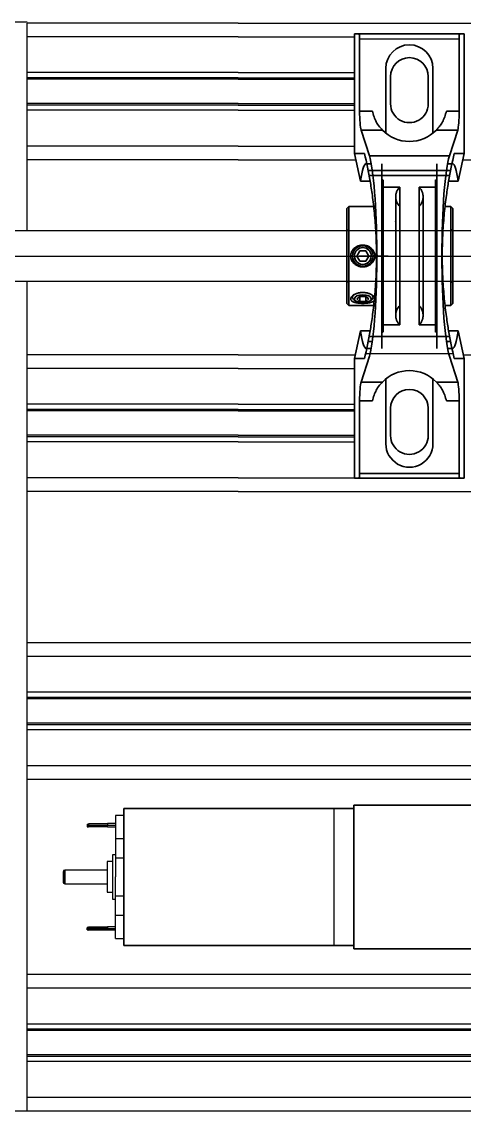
# Model space of a CAD drawing. Header units: millimetres. Extents: x -29 to 3384, y -388 to 1226.
# Drawn here: x 1290.6 to 1419.8, y 710.6 to 1029.2 of the extents above; entities that cross this region are included whole.
import ezdxf

# ---------------------------------------------------------------- set-up
doc = ezdxf.new("R2010")
doc.units = ezdxf.units.MM
doc.linetypes.add('phl_thick', pattern=[0])
for name, color, linetype in [('HIDDEN', 7, 'Continuous'), ('projection', 7, 'Continuous'), ('THICK', 7, 'Continuous')]:
    doc.layers.add(name, color=color, linetype=linetype)
doc.layers.add('Kontury', color=7, linetype='Continuous', lineweight=35)

msp = doc.modelspace()

# ---------------------------------------------------------------- linework, layer by layer
for p, q in [((1252.19752, 1029.16563), (1292.19752, 1029.16563)), ((1353.80919, 1028.81016), (1292.19752, 1028.81016)), ((1292.19752, 968.17802), (1292.19752, 1028.81016)), ((1353.80919, 1024.81016), (1292.19752, 1024.81016)), ((1389.27856, 1024.22802), (1418.33325, 1024.22802)), ((1353.80919, 1014.31016), (1292.19752, 1014.31016)), ((1353.80919, 1012.81016), (1292.19752, 1012.81016)), ((1353.80919, 1012.36777), (1292.19752, 1012.36777)), ((1353.80919, 1005.25255), (1292.19752, 1005.25255)), ((1353.80919, 1004.81016), (1292.19752, 1004.81016)), ((1353.80919, 1003.31016), (1292.19752, 1003.31016)), ((1353.80919, 992.81016), (1292.19752, 992.81016)), ((1353.80919, 988.81016), (1292.19752, 988.81016)), ((1271.84206, 968.17802), (1613.54234, 968.17802)), ((1250.03676, 960.67802), (1618.95841, 960.67802)), ((1613.54234, 953.17802), (1271.84206, 953.17802)), ((1292.19752, 829.78623), (1292.19752, 953.17802)), ((1353.80919, 931.81016), (1292.19752, 931.81016)), ((1353.80919, 927.81016), (1292.19752, 927.81016)), ((1353.80919, 917.31016), (1292.19752, 917.31016)), ((1353.80919, 915.81016), (1292.19752, 915.81016)), ((1353.80919, 915.36777), (1292.19752, 915.36777)), ((1353.80919, 908.25255), (1292.19752, 908.25255)), ((1353.80919, 907.81016), (1292.19752, 907.81016)), ((1353.80919, 906.31016), (1292.19752, 906.31016)), ((1353.80919, 895.81016), (1292.19752, 895.81016)), ((1353.80919, 891.81016), (1292.19752, 891.81016)), ((1508.03541, 847.61864), (1292.19752, 847.61864)), ((1508.03541, 843.61864), (1292.19752, 843.61864)), ((1508.03541, 833.11864), (1292.19752, 833.11864)), ((1508.03541, 831.61864), (1292.19752, 831.61864)), ((1508.03541, 831.17625), (1292.19752, 831.17625)), ((1508.03541, 824.06103), (1292.19752, 824.06103)), ((1508.03541, 823.61864), (1292.19752, 823.61864)), ((1508.03541, 822.11864), (1292.19752, 822.11864)), ((1508.03541, 811.61864), (1292.19752, 811.61864)), ((1508.03541, 807.61864), (1292.19752, 807.61864)), ((1381.85076, 759.11907), (1381.85076, 799.11907)), ((1387.55076, 759.11907), (1387.55076, 799.11907)), ((1508.03541, 750.61864), (1292.19752, 750.61864)), ((1508.03541, 746.61864), (1292.19752, 746.61864)), ((1508.03541, 736.11864), (1292.19752, 736.11864)), ((1508.03541, 734.61864), (1292.19752, 734.61864)), ((1508.03541, 734.17625), (1292.19752, 734.17625)), ((1508.03541, 727.06103), (1292.19752, 727.06103)), ((1508.03541, 726.61864), (1292.19752, 726.61864)), ((1508.03541, 725.11864), (1292.19752, 725.11864)), ((1508.03541, 714.61864), (1292.19752, 714.61864)), ((1292.19752, 710.61864), (1252.19752, 710.61864)), ((1508.03541, 710.61864), (1292.19752, 710.61864))]:
    msp.add_line(p, q)
at = {"layer": 'HIDDEN'}
for p, q in [((1310.10076, 794.16124), (1309.70076, 794.10211)), ((1310.10076, 794.65574), (1310.10076, 794.16124)), ((1310.10076, 794.16124), (1315.70076, 794.16124)), ((1315.70076, 794.65574), (1315.70076, 794.24188)), ((1320.40076, 790.30607), (1318.00076, 790.30607)), ((1320.40076, 790.30607), (1320.40076, 787.50607)), ((1320.40076, 787.50607), (1320.40076, 784.70607)), ((1318.00076, 784.70607), (1320.40076, 784.70607)), ((1303.20076, 779.11907), (1303.20076, 781.11907)), ((1303.20076, 777.11907), (1303.20076, 779.11907)), ((1320.40076, 773.53206), (1318.00076, 773.53206)), ((1320.40076, 773.53206), (1320.40076, 770.73206)), ((1318.00076, 767.93206), (1320.40076, 767.93206)), ((1320.40076, 770.73206), (1320.40076, 767.93206)), ((1310.10076, 763.99625), (1309.70076, 763.93713)), ((1310.10076, 763.99625), (1310.10076, 764.49076)), ((1315.70076, 763.99625), (1310.10076, 763.99625)), ((1315.70076, 764.49076), (1315.70076, 764.07689)), ((1318.00076, 761.13139), (1319.70076, 761.13139))]:
    msp.add_line(p, q, dxfattribs=at)
at = {"layer": 'Kontury'}
for p, q in [((1389.1313, 1025.67802), (1387.80591, 1025.67802)), ((1387.80591, 990.67802), (1387.80591, 1025.67802)), ((1418.48052, 1025.67802), (1389.1313, 1025.67802)), ((1389.27856, 1003.04821), (1389.27856, 1024.22802)), ((1418.33325, 1024.22802), (1418.33325, 1003.04821)), ((1419.80591, 1025.67802), (1418.48052, 1025.67802)), ((1419.80591, 1025.67802), (1419.80591, 990.67802)), ((1396.93091, 1015.55302), (1396.93091, 1015.55302)), ((1396.93091, 997.55302), (1396.93091, 1015.55302)), ((1398.30591, 1005.17802), (1398.30591, 1013.17802)), ((1398.30591, 1013.17802), (1398.30591, 1013.17802)), ((1409.30591, 1013.17802), (1409.30591, 1005.17802)), ((1409.30591, 1013.17802), (1409.30591, 1013.17802)), ((1410.68091, 1015.55302), (1410.68091, 1015.55302)), ((1410.68091, 997.55302), (1410.68091, 1015.55302)), ((1398.30591, 1005.17802), (1398.30591, 1005.17802)), ((1409.30591, 1005.17802), (1409.30591, 1005.17802)), ((1393.01406, 1003.04821), (1389.27856, 1003.04821)), ((1393.10454, 1002.63258), (1393.01406, 1003.04821)), ((1393.21217, 1002.21638), (1393.10454, 1002.63258)), ((1393.33633, 1001.80339), (1393.21217, 1002.21638)), ((1393.47613, 1001.39726), (1393.33633, 1001.80339)), ((1393.62983, 1001.00112), (1393.47613, 1001.39726)), ((1393.79558, 1000.61807), (1393.62983, 1001.00112)), ((1393.97132, 1000.25058), (1393.79558, 1000.61807)), ((1394.15444, 999.90083), (1393.97132, 1000.25058)), ((1413.64049, 1000.25058), (1413.45737, 999.90083)), ((1413.81624, 1000.61807), (1413.64049, 1000.25058)), ((1413.98199, 1001.00112), (1413.81624, 1000.61807)), ((1414.13568, 1001.39726), (1413.98199, 1001.00112)), ((1414.27548, 1001.8034), (1414.13568, 1001.39726)), ((1414.39965, 1002.21638), (1414.27548, 1001.8034)), ((1414.50727, 1002.63258), (1414.39965, 1002.21638)), ((1414.59775, 1003.04821), (1414.50727, 1002.63258)), ((1418.33325, 1003.04821), (1414.59775, 1003.04821)), ((1392.12553, 989.95713), (1389.69049, 997.51666)), ((1395.91265, 997.51666), (1389.69049, 997.51666)), ((1394.34222, 999.57101), (1394.15444, 999.90083)), ((1394.53168, 999.26296), (1394.34222, 999.57101)), ((1394.71968, 998.97799), (1394.53168, 999.26296)), ((1394.90518, 998.7145), (1394.71968, 998.97799)), ((1395.09223, 998.46457), (1394.90518, 998.7145)), ((1395.27738, 998.23077), (1395.09223, 998.46457)), ((1395.45645, 998.01659), (1395.27738, 998.23077)), ((1395.62499, 997.82465), (1395.45645, 998.01659)), ((1395.77848, 997.65735), (1395.62499, 997.82465)), ((1395.91256, 997.51672), (1395.77848, 997.65735)), ((1396.93091, 997.55302), (1396.93091, 997.55302)), ((1410.68091, 997.55302), (1410.68091, 997.55302)), ((1411.83333, 997.65735), (1411.69917, 997.51666)), ((1417.92132, 997.51666), (1411.69917, 997.51666)), ((1411.98683, 997.82465), (1411.83333, 997.65735)), ((1412.15536, 998.01655), (1411.98683, 997.82465)), ((1412.33444, 998.23077), (1412.15536, 998.01655)), ((1412.51958, 998.46457), (1412.33444, 998.23077)), ((1412.70663, 998.7145), (1412.51958, 998.46457)), ((1412.89214, 998.97799), (1412.70663, 998.7145)), ((1413.08013, 999.26296), (1412.89214, 998.97799)), ((1413.2696, 999.57101), (1413.08013, 999.26296)), ((1413.45737, 999.90083), (1413.2696, 999.57101)), ((1417.92132, 997.51666), (1415.48628, 989.95713)), ((1387.80591, 990.67802), (1389.57984, 982.54802)), ((1390.69701, 990.67802), (1387.80591, 990.67802)), ((1391.18794, 987.67802), (1392.6719, 987.67802)), ((1415.48628, 989.95713), (1392.12553, 989.95713)), ((1395.80591, 987.67802), (1395.80591, 933.67802)), ((1411.80591, 933.67802), (1411.80591, 987.67802)), ((1414.93992, 987.67802), (1416.42388, 987.67802)), ((1419.80591, 990.67802), (1416.9148, 990.67802)), ((1418.03198, 982.54802), (1419.80591, 990.67802)), ((1415.8324, 985.67802), (1391.77942, 985.67802)), ((1392.3531, 982.54802), (1389.57984, 982.54802)), ((1415.55679, 984.22802), (1392.05503, 984.22802)), ((1392.43317, 982.07352), (1392.3531, 982.548)), ((1392.51395, 981.58366), (1392.43317, 982.07352)), ((1392.59507, 981.07952), (1392.51395, 981.58366)), ((1395.80591, 960.67802), (1395.80591, 981.7244)), ((1396.19668, 938.44404), (1396.19668, 982.91199)), ((1396.19668, 938.44404), (1396.19668, 982.91199)), ((1411.41514, 938.44404), (1411.41514, 982.91199)), ((1411.41514, 982.91199), (1411.41514, 938.44404)), ((1411.80591, 981.7244), (1411.80591, 960.67802)), ((1415.09786, 981.58366), (1415.01674, 981.07952)), ((1415.17864, 982.07352), (1415.09786, 981.58366)), ((1415.25871, 982.548), (1415.17864, 982.07352)), ((1418.03198, 982.54802), (1415.25871, 982.54802)), ((1392.67618, 980.56238), (1392.59507, 981.07952)), ((1392.75692, 980.03357), (1392.67618, 980.56238)), ((1392.83716, 979.49295), (1392.75692, 980.03357)), ((1392.9178, 978.93309), (1392.83716, 979.49295)), ((1392.99871, 978.35324), (1392.9178, 978.93309)), ((1393.07953, 977.75403), (1392.99871, 978.35324)), ((1396.05591, 980.83487), (1400.97748, 980.83487)), ((1396.05591, 940.52116), (1396.05591, 980.83487)), ((1399.81018, 978.19118), (1399.80591, 978.00644)), ((1399.80591, 978.00644), (1399.81018, 977.82171)), ((1399.80591, 978.00644), (1399.80591, 943.34959)), ((1399.80591, 978.00644), (1399.80591, 943.34959)), ((1399.82297, 978.37552), (1399.81018, 978.19118)), ((1399.84427, 978.55907), (1399.82297, 978.37552)), ((1399.87401, 978.74144), (1399.84427, 978.55907)), ((1399.91215, 978.92225), (1399.87401, 978.74144)), ((1399.9586, 979.1011), (1399.91215, 978.92225)), ((1400.01326, 979.27761), (1399.9586, 979.1011)), ((1400.07602, 979.45141), (1400.01326, 979.27761)), ((1400.14673, 979.62213), (1400.07602, 979.45141)), ((1400.22525, 979.7894), (1400.14673, 979.62213)), ((1400.31142, 979.95286), (1400.22525, 979.7894)), ((1400.40504, 980.11217), (1400.31142, 979.95286)), ((1400.50592, 980.26699), (1400.40504, 980.11217)), ((1400.61384, 980.41698), (1400.50592, 980.26699)), ((1400.72857, 980.56183), (1400.61384, 980.41698)), ((1400.84987, 980.70123), (1400.72857, 980.56183)), ((1400.97748, 980.83487), (1400.84987, 980.70123)), ((1400.97748, 940.52116), (1400.97748, 980.83487)), ((1400.97748, 940.52116), (1400.97748, 980.83487)), ((1406.63433, 980.83487), (1406.63433, 940.52116)), ((1406.63433, 980.83487), (1411.55591, 980.83487)), ((1406.76194, 980.70123), (1406.63433, 980.83487)), ((1406.63433, 940.52116), (1406.63433, 980.83487)), ((1406.88324, 980.56183), (1406.76194, 980.70123)), ((1406.99798, 980.41698), (1406.88324, 980.56183)), ((1407.1059, 980.26699), (1406.99798, 980.41698)), ((1407.20678, 980.11217), (1407.1059, 980.26699)), ((1407.3004, 979.95286), (1407.20678, 980.11217)), ((1407.38656, 979.7894), (1407.3004, 979.95286)), ((1407.46508, 979.62213), (1407.38656, 979.7894)), ((1407.5358, 979.45141), (1407.46508, 979.62213)), ((1407.59855, 979.27761), (1407.5358, 979.45141)), ((1407.65321, 979.1011), (1407.59855, 979.27761)), ((1407.69966, 978.92225), (1407.65321, 979.1011)), ((1407.7378, 978.74144), (1407.69966, 978.92225)), ((1407.76755, 978.55907), (1407.7378, 978.74144)), ((1407.78884, 978.37552), (1407.76755, 978.55907)), ((1407.80164, 978.19118), (1407.78884, 978.37552)), ((1407.80591, 978.00644), (1407.80164, 978.19118)), ((1407.80164, 977.82171), (1407.80591, 978.00644)), ((1407.80591, 943.34959), (1407.80591, 978.00644)), ((1407.80591, 978.00644), (1407.80591, 943.34959)), ((1411.55591, 980.83487), (1411.55591, 940.52116)), ((1414.6131, 978.35324), (1414.53229, 977.75403)), ((1414.69401, 978.93309), (1414.6131, 978.35324)), ((1414.77466, 979.49295), (1414.69401, 978.93309)), ((1414.8549, 980.03357), (1414.77466, 979.49295)), ((1414.93564, 980.56238), (1414.8549, 980.03357)), ((1415.01674, 981.07952), (1414.93564, 980.56238)), ((1386.10591, 975.17802), (1385.50591, 974.57802)), ((1386.10591, 960.67802), (1386.10591, 975.17802)), ((1393.50113, 975.17802), (1386.10591, 975.17802)), ((1393.15989, 977.1361), (1393.07953, 977.75403)), ((1393.23945, 976.50026), (1393.15989, 977.1361)), ((1393.31785, 975.84729), (1393.23945, 976.50026)), ((1393.39472, 975.17802), (1393.31785, 975.84729)), ((1393.46643, 974.5242), (1393.39472, 975.17802)), ((1399.81018, 977.82171), (1399.82297, 977.63737)), ((1399.82297, 977.63737), (1399.84427, 977.45382)), ((1399.84427, 977.45382), (1399.87401, 977.27145)), ((1399.87401, 977.27145), (1399.91215, 977.09064)), ((1399.91215, 977.09064), (1399.9586, 976.91179)), ((1399.9586, 976.91179), (1400.01326, 976.73528)), ((1400.01326, 976.73528), (1400.07602, 976.56148)), ((1400.07602, 976.56148), (1400.14673, 976.39076)), ((1400.14673, 976.39076), (1400.22525, 976.22349)), ((1400.22525, 976.22349), (1400.31142, 976.06003)), ((1400.31142, 976.06003), (1400.40504, 975.90072)), ((1400.40504, 975.90072), (1400.50592, 975.7459)), ((1400.50592, 975.7459), (1400.61384, 975.59591)), ((1400.61384, 975.59591), (1400.72857, 975.45106)), ((1400.72857, 975.45106), (1400.84987, 975.31166)), ((1400.84987, 975.31166), (1400.97748, 975.17802)), ((1400.97748, 960.67802), (1400.97748, 975.17802)), ((1400.97748, 975.17802), (1400.97748, 960.67802)), ((1406.63433, 975.17802), (1406.76194, 975.31166)), ((1406.63433, 975.17802), (1406.63433, 960.67802)), ((1406.63433, 960.67802), (1406.63433, 975.17802)), ((1406.76194, 975.31166), (1406.88324, 975.45106)), ((1406.88324, 975.45106), (1406.99798, 975.59591)), ((1406.99798, 975.59591), (1407.1059, 975.7459)), ((1407.1059, 975.7459), (1407.20678, 975.90072)), ((1407.20678, 975.90072), (1407.3004, 976.06003)), ((1407.3004, 976.06003), (1407.38656, 976.22349)), ((1407.38656, 976.22349), (1407.46508, 976.39076)), ((1407.46508, 976.39076), (1407.5358, 976.56148)), ((1407.5358, 976.56148), (1407.59855, 976.73528)), ((1407.59855, 976.73528), (1407.65321, 976.91179)), ((1407.65321, 976.91179), (1407.69966, 977.09064)), ((1407.69966, 977.09064), (1407.7378, 977.27145)), ((1407.7378, 977.27145), (1407.76755, 977.45382)), ((1407.76755, 977.45382), (1407.78884, 977.63737)), ((1407.78884, 977.63737), (1407.80164, 977.82171)), ((1415.90591, 975.17802), (1414.11068, 975.17802)), ((1414.2171, 975.17802), (1414.14539, 974.5242)), ((1414.29397, 975.84729), (1414.2171, 975.17802)), ((1414.37236, 976.50026), (1414.29397, 975.84729)), ((1414.45192, 977.1361), (1414.37236, 976.50026)), ((1414.53229, 977.75403), (1414.45192, 977.1361)), ((1415.90591, 960.67802), (1415.90591, 975.17802)), ((1415.90591, 975.17802), (1415.90591, 960.67802)), ((1416.50591, 974.57802), (1415.90591, 975.17802)), ((1385.50591, 960.67802), (1385.50591, 974.57802)), ((1393.53614, 973.85717), (1393.46643, 974.5242)), ((1393.60357, 973.17776), (1393.53614, 973.85717)), ((1393.66845, 972.48686), (1393.60357, 973.17776)), ((1393.73051, 971.78545), (1393.66845, 972.48686)), ((1393.78952, 971.07448), (1393.73051, 971.78545)), ((1399.79743, 972.18527), (1399.80114, 972.20337)), ((1399.8013, 972.30799), (1399.7977, 972.32511)), ((1399.80114, 972.20337), (1399.80379, 972.22134)), ((1399.80386, 972.2908), (1399.8013, 972.30799)), ((1399.80379, 972.22134), (1399.80538, 972.2391)), ((1399.8054, 972.27362), (1399.80386, 972.2908)), ((1399.80538, 972.2391), (1399.80591, 972.25655)), ((1399.80591, 972.25655), (1399.8054, 972.27362)), ((1399.80591, 972.25655), (1399.80591, 970.75644)), ((1413.8813, 971.78545), (1413.82229, 971.07448)), ((1413.94337, 972.48686), (1413.8813, 971.78545)), ((1414.00824, 973.17776), (1413.94337, 972.48686)), ((1414.07567, 973.85717), (1414.00824, 973.17776)), ((1414.14539, 974.5242), (1414.07567, 973.85717)), ((1416.50591, 960.67802), (1416.50591, 974.57802)), ((1393.84525, 970.35476), (1393.78952, 971.07448)), ((1393.89751, 969.62713), (1393.84525, 970.35476)), ((1393.94611, 968.89263), (1393.89751, 969.62713)), ((1393.99086, 968.15231), (1393.94611, 968.89263)), ((1399.7853, 970.64658), (1399.77895, 970.63119)), ((1399.78334, 970.87087), (1399.78935, 970.85472)), ((1399.79078, 970.66218), (1399.7853, 970.64658)), ((1399.78935, 970.85472), (1399.79442, 970.83838)), ((1399.79542, 970.67792), (1399.79078, 970.66218)), ((1399.79442, 970.83838), (1399.79857, 970.82193)), ((1399.7992, 970.69373), (1399.79542, 970.67792)), ((1399.79857, 970.82193), (1399.80178, 970.80544)), ((1399.80214, 970.70956), (1399.7992, 970.69373)), ((1399.80178, 970.80544), (1399.80408, 970.78898)), ((1399.80424, 970.72533), (1399.80214, 970.70956)), ((1399.80408, 970.78898), (1399.80545, 970.77262)), ((1399.80549, 970.74098), (1399.80424, 970.72533)), ((1399.80545, 970.77262), (1399.80591, 970.75644)), ((1399.80591, 970.75644), (1399.80549, 970.74098)), ((1413.66571, 968.89263), (1413.62095, 968.15231)), ((1413.71431, 969.62713), (1413.66571, 968.89263)), ((1413.76656, 970.35476), (1413.71431, 969.62713)), ((1413.82229, 971.07448), (1413.76656, 970.35476)), ((1386.10591, 960.67802), (1386.10591, 968.17802)), ((1386.10591, 968.17802), (1386.10591, 960.67802)), ((1394.03162, 967.40727), (1393.99086, 968.15231)), ((1394.06826, 966.65864), (1394.03162, 967.40727)), ((1394.10068, 965.90754), (1394.06826, 966.65864)), ((1394.12878, 965.1551), (1394.10068, 965.90754)), ((1413.51113, 965.90754), (1413.48303, 965.1551)), ((1413.54356, 966.65864), (1413.51113, 965.90754)), ((1413.5802, 967.40727), (1413.54356, 966.65864)), ((1413.62095, 968.15231), (1413.5802, 967.40727)), ((1415.90591, 968.17802), (1415.90591, 960.67802)), ((1415.90591, 960.67802), (1415.90591, 968.17802)), ((1386.94747, 961.92191), (1387.04781, 962.11535)), ((1387.04781, 962.11535), (1387.16151, 962.30114)), ((1387.16151, 962.30114), (1387.28728, 962.47806)), ((1387.28728, 962.47806), (1387.42381, 962.64496)), ((1387.42381, 962.64496), (1387.56944, 962.80094)), ((1387.56944, 962.80094), (1387.72228, 962.9453)), ((1387.72228, 962.9453), (1387.88177, 963.07838)), ((1387.88177, 963.07838), (1388.05187, 963.20375)), ((1388.05187, 963.20375), (1388.23214, 963.32067)), ((1388.23214, 963.32067), (1388.42152, 963.42789)), ((1388.42152, 963.42789), (1388.61878, 963.5245)), ((1388.47386, 960.67802), (1389.33988, 962.17802)), ((1388.61878, 963.5245), (1388.82255, 963.60979)), ((1388.82255, 963.60979), (1389.03148, 963.68309)), ((1389.03148, 963.68309), (1389.24421, 963.74406)), ((1389.24421, 963.74406), (1389.45919, 963.79255)), ((1389.33988, 962.17802), (1389.33988, 962.17802)), ((1389.33988, 962.17802), (1391.07193, 962.17802)), ((1389.45919, 963.79255), (1389.67482, 963.82842)), ((1389.67482, 963.82842), (1389.88948, 963.85186)), ((1389.88948, 963.85186), (1390.10145, 963.86334)), ((1390.10145, 963.86334), (1390.31036, 963.86334)), ((1390.31036, 963.86334), (1390.52234, 963.85186)), ((1390.52234, 963.85186), (1390.73699, 963.82842)), ((1390.73699, 963.82842), (1390.95262, 963.79255)), ((1390.95262, 963.79255), (1391.1676, 963.74406)), ((1391.07193, 962.17802), (1391.07193, 962.17802)), ((1391.07193, 962.17802), (1391.93796, 960.67802)), ((1391.1676, 963.74406), (1391.38033, 963.68309)), ((1391.38033, 963.68309), (1391.58927, 963.60979)), ((1391.58927, 963.60979), (1391.79304, 963.5245)), ((1391.79304, 963.5245), (1391.9903, 963.42789)), ((1391.9903, 963.42789), (1392.17968, 963.32067)), ((1392.17968, 963.32067), (1392.35995, 963.20375)), ((1392.35995, 963.20375), (1392.53005, 963.07838)), ((1392.53005, 963.07838), (1392.68953, 962.9453)), ((1392.68953, 962.9453), (1392.84237, 962.80094)), ((1392.84237, 962.80094), (1392.988, 962.64496)), ((1392.988, 962.64496), (1393.12454, 962.47806)), ((1393.12454, 962.47806), (1393.25031, 962.30114)), ((1393.25031, 962.30114), (1393.364, 962.11535)), ((1393.364, 962.11535), (1393.46435, 961.92191)), ((1394.15253, 964.40246), (1394.12878, 965.1551)), ((1394.17191, 963.65081), (1394.15253, 964.40246)), ((1394.18689, 962.90134), (1394.17191, 963.65081)), ((1394.1975, 962.15524), (1394.18689, 962.90134)), ((1394.20382, 961.41373), (1394.1975, 962.15524)), ((1413.41431, 962.15524), (1413.408, 961.41373)), ((1413.42492, 962.90134), (1413.41431, 962.15524)), ((1413.4399, 963.65081), (1413.42492, 962.90134)), ((1413.45928, 964.40246), (1413.4399, 963.65081)), ((1413.48303, 965.1551), (1413.45928, 964.40246)), ((1385.50591, 946.77802), (1385.50591, 960.67802)), ((1386.10591, 960.67802), (1386.10591, 953.17802)), ((1386.10591, 960.67802), (1386.10591, 946.17802)), ((1386.10591, 946.17802), (1386.10591, 960.67802)), ((1386.10591, 960.67802), (1386.10591, 953.17802)), ((1386.66466, 960.67802), (1386.6724, 960.88709)), ((1386.6721, 960.47315), (1386.66466, 960.67802)), ((1386.69457, 960.2667), (1386.6721, 960.47315)), ((1386.6724, 960.88709), (1386.69581, 961.09777)), ((1386.73231, 960.06035), (1386.69457, 960.2667)), ((1386.69581, 961.09777), (1386.73512, 961.30828)), ((1386.78548, 959.85574), (1386.73231, 960.06035)), ((1386.73512, 961.30828), (1386.7905, 961.51687)), ((1386.8537, 959.6544), (1386.78548, 959.85574)), ((1386.7905, 961.51687), (1386.86148, 961.72194)), ((1386.93638, 959.4578), (1386.8537, 959.6544)), ((1386.86148, 961.72194), (1386.94747, 961.92191)), ((1387.03293, 959.26733), (1386.93638, 959.4578)), ((1387.14247, 959.08406), (1387.03293, 959.26733)), ((1387.2638, 958.90911), (1387.14247, 959.08406)), ((1387.39571, 958.7436), (1387.2638, 958.90911)), ((1388.47386, 960.67802), (1388.47386, 960.67802)), ((1389.33988, 959.17802), (1388.47386, 960.67802)), ((1397.64066, 960.67802), (1389.15443, 960.67802)), ((1389.33988, 959.17802), (1389.33988, 959.17802)), ((1391.07193, 959.17802), (1389.33988, 959.17802)), ((1391.93796, 960.67802), (1391.07193, 959.17802)), ((1391.07193, 959.17802), (1391.07193, 959.17802)), ((1391.93796, 960.67802), (1391.93796, 960.67802)), ((1393.14801, 958.90911), (1393.0161, 958.7436)), ((1393.26934, 959.08406), (1393.14801, 958.90911)), ((1393.37888, 959.26733), (1393.26934, 959.08406)), ((1393.47544, 959.4578), (1393.37888, 959.26733)), ((1393.46435, 961.92191), (1393.55033, 961.72194)), ((1393.55812, 959.6544), (1393.47544, 959.4578)), ((1393.55033, 961.72194), (1393.62132, 961.51687)), ((1393.62633, 959.85574), (1393.55812, 959.6544)), ((1393.62132, 961.51687), (1393.67669, 961.30828)), ((1393.6795, 960.06035), (1393.62633, 959.85574)), ((1393.67669, 961.30828), (1393.71601, 961.09777)), ((1393.71725, 960.2667), (1393.6795, 960.06035)), ((1393.71601, 961.09777), (1393.73941, 960.88709)), ((1393.73972, 960.47315), (1393.71725, 960.2667)), ((1393.73941, 960.88709), (1393.74716, 960.67802)), ((1393.74716, 960.67802), (1393.73972, 960.47315)), ((1394.18689, 958.45469), (1394.1975, 959.20079)), ((1394.1975, 959.20079), (1394.20382, 959.94231)), ((1394.20591, 960.67802), (1394.20382, 961.41373)), ((1394.20382, 959.94231), (1394.20591, 960.67802)), ((1394.31933, 959.65196), (1394.30313, 959.44509)), ((1394.30339, 961.91098), (1394.31933, 961.70408)), ((1394.31933, 961.70408), (1394.33272, 961.49765)), ((1394.33254, 959.85839), (1394.31933, 959.65196)), ((1394.34291, 960.0643), (1394.33254, 959.85839)), ((1394.33272, 961.49765), (1394.34291, 961.29174)), ((1394.34291, 961.29174), (1394.35015, 961.08643)), ((1394.35015, 960.2696), (1394.34291, 960.0643)), ((1394.35015, 961.08643), (1394.35445, 960.88183)), ((1394.35445, 960.4742), (1394.35015, 960.2696)), ((1394.35445, 960.88183), (1394.35591, 960.67802)), ((1394.35591, 960.67802), (1394.35445, 960.4742)), ((1395.80591, 939.63164), (1395.80591, 960.67802)), ((1400.97748, 960.67802), (1400.97748, 946.17802)), ((1400.97748, 946.17802), (1400.97748, 960.67802)), ((1406.63433, 960.67802), (1406.63433, 946.17802)), ((1406.63433, 946.17802), (1406.63433, 960.67802)), ((1407.80591, 960.67802), (1407.80642, 960.69778)), ((1407.80644, 960.65792), (1407.80591, 960.67802)), ((1407.80642, 960.69778), (1407.80795, 960.71778)), ((1407.80802, 960.63759), (1407.80644, 960.65792)), ((1407.80795, 960.71778), (1407.81052, 960.73792)), ((1407.81067, 960.61713), (1407.80802, 960.63759)), ((1407.81052, 960.73792), (1407.81411, 960.75808)), ((1407.81438, 960.59664), (1407.81067, 960.61713)), ((1407.81411, 960.75808), (1407.81874, 960.77817)), ((1407.81917, 960.57623), (1407.81438, 960.59664)), ((1407.81874, 960.77817), (1407.82441, 960.79808)), ((1407.82502, 960.556), (1407.81917, 960.57623)), ((1407.82441, 960.79808), (1407.83111, 960.81773)), ((1407.83195, 960.53608), (1407.82502, 960.556)), ((1407.83111, 960.81773), (1407.83886, 960.83699)), ((1407.83995, 960.51655), (1407.83195, 960.53608)), ((1407.83886, 960.83699), (1407.84762, 960.85579)), ((1407.849, 960.49751), (1407.83995, 960.51655)), ((1411.80591, 960.67802), (1411.80591, 939.63164)), ((1413.408, 961.41373), (1413.40591, 960.67802)), ((1413.40591, 960.67802), (1413.408, 959.94231)), ((1413.408, 959.94231), (1413.41431, 959.20079)), ((1413.41431, 959.20079), (1413.42492, 958.45469)), ((1415.90591, 960.67802), (1415.90591, 953.17802)), ((1415.90591, 960.67802), (1415.90591, 946.17802)), ((1415.90591, 946.17802), (1415.90591, 960.67802)), ((1415.90591, 953.17802), (1415.90591, 960.67802)), ((1416.50591, 946.77802), (1416.50591, 960.67802)), ((1387.53672, 958.58843), (1387.39571, 958.7436)), ((1387.68504, 958.44428), (1387.53672, 958.58843)), ((1387.83933, 958.31148), (1387.68504, 958.44428)), ((1388.00317, 958.18659), (1387.83933, 958.31148)), ((1388.17705, 958.06948), (1388.00317, 958.18659)), ((1388.35999, 957.96133), (1388.17705, 958.06948)), ((1388.55091, 957.86314), (1388.35999, 957.96133)), ((1388.74853, 957.7756), (1388.55091, 957.86314)), ((1388.95156, 957.69935), (1388.74853, 957.7756)), ((1389.15876, 957.63487), (1388.95156, 957.69935)), ((1389.36873, 957.58232), (1389.15876, 957.63487)), ((1389.57997, 957.54184), (1389.36873, 957.58232)), ((1389.79097, 957.51345), (1389.57997, 957.54184)), ((1390.00014, 957.49675), (1389.79097, 957.51345)), ((1390.20591, 957.49128), (1390.00014, 957.49675)), ((1390.41167, 957.49675), (1390.20591, 957.49128)), ((1390.62085, 957.51345), (1390.41167, 957.49675)), ((1390.83185, 957.54184), (1390.62085, 957.51345)), ((1391.04309, 957.58232), (1390.83185, 957.54184)), ((1391.25305, 957.63487), (1391.04309, 957.58232)), ((1391.46026, 957.69935), (1391.25305, 957.63487)), ((1391.66329, 957.7756), (1391.46026, 957.69935)), ((1391.86091, 957.86314), (1391.66329, 957.7756)), ((1392.05182, 957.96133), (1391.86091, 957.86314)), ((1392.23476, 958.06948), (1392.05182, 957.96133)), ((1392.40864, 958.18659), (1392.23476, 958.06948)), ((1392.57248, 958.31148), (1392.40864, 958.18659)), ((1392.72677, 958.44428), (1392.57248, 958.31148)), ((1392.8751, 958.58843), (1392.72677, 958.44428)), ((1393.0161, 958.7436), (1392.8751, 958.58843)), ((1394.10068, 955.44849), (1394.12878, 956.20093)), ((1394.12878, 956.20093), (1394.15253, 956.95357)), ((1394.15253, 956.95357), (1394.17191, 957.70522)), ((1394.17191, 957.70522), (1394.18689, 958.45469)), ((1413.42492, 958.45469), (1413.4399, 957.70522)), ((1413.4399, 957.70522), (1413.45928, 956.95357)), ((1413.45928, 956.95357), (1413.48303, 956.20093)), ((1413.48303, 956.20093), (1413.51113, 955.44849)), ((1393.89751, 951.72891), (1393.94611, 952.46341)), ((1393.94611, 952.46341), (1393.99086, 953.20372)), ((1393.99086, 953.20372), (1394.03162, 953.94876)), ((1394.03162, 953.94876), (1394.06826, 954.6974)), ((1394.06826, 954.6974), (1394.10068, 955.44849)), ((1413.51113, 955.44849), (1413.54356, 954.6974)), ((1413.54356, 954.6974), (1413.5802, 953.94876)), ((1413.5802, 953.94876), (1413.62095, 953.20372)), ((1413.62095, 953.20372), (1413.66571, 952.46341)), ((1413.66571, 952.46341), (1413.71431, 951.72891)), ((1387.52085, 949.28619), (1387.36872, 949.18034)), ((1387.75642, 949.45541), (1387.42428, 949.22055)), ((1387.66964, 949.37842), (1387.52085, 949.28619)), ((1387.82447, 949.46451), (1387.66964, 949.37842)), ((1387.98863, 949.54631), (1387.82447, 949.46451)), ((1388.16308, 949.62396), (1387.98863, 949.54631)), ((1388.34681, 949.6965), (1388.16308, 949.62396)), ((1388.53872, 949.76305), (1388.34681, 949.6965)), ((1388.73753, 949.82294), (1388.53872, 949.76305)), ((1388.9419, 949.87553), (1388.73753, 949.82294)), ((1389.15058, 949.9203), (1388.9419, 949.87553)), ((1389.36212, 949.95701), (1389.15058, 949.9203)), ((1389.57499, 949.98541), (1389.36212, 949.95701)), ((1389.78767, 950.0054), (1389.57499, 949.98541)), ((1389.99852, 950.01717), (1389.78767, 950.0054)), ((1390.20591, 950.02104), (1389.99852, 950.01717)), ((1390.4133, 950.01717), (1390.20591, 950.02104)), ((1390.62415, 950.0054), (1390.4133, 950.01717)), ((1390.83682, 949.98541), (1390.62415, 950.0054)), ((1391.0497, 949.95701), (1390.83682, 949.98541)), ((1391.26124, 949.9203), (1391.0497, 949.95701)), ((1391.46991, 949.87553), (1391.26124, 949.9203)), ((1391.67428, 949.82294), (1391.46991, 949.87553)), ((1391.87309, 949.76305), (1391.67428, 949.82294)), ((1392.065, 949.6965), (1391.87309, 949.76305)), ((1392.24873, 949.62396), (1392.065, 949.6965)), ((1392.42318, 949.54631), (1392.24873, 949.62396)), ((1392.58734, 949.46451), (1392.42318, 949.54631)), ((1392.74217, 949.37842), (1392.58734, 949.46451)), ((1392.89096, 949.28619), (1392.74217, 949.37842)), ((1393.0431, 949.18034), (1392.89096, 949.28619)), ((1393.66845, 948.86917), (1393.73051, 949.57058)), ((1393.73051, 949.57058), (1393.78952, 950.28156)), ((1393.78952, 950.28156), (1393.84525, 951.00127)), ((1393.84525, 951.00127), (1393.89751, 951.72891)), ((1413.71431, 951.72891), (1413.76656, 951.00127)), ((1413.76656, 951.00127), (1413.82229, 950.28156)), ((1413.82229, 950.28156), (1413.8813, 949.57058)), ((1413.8813, 949.57058), (1413.94337, 948.86917)), ((1385.50591, 946.77802), (1386.10591, 946.17802)), ((1386.10591, 946.17802), (1393.50113, 946.17802)), ((1386.67348, 948.23376), (1386.66466, 948.12065)), ((1386.66466, 948.12065), (1386.6724, 948.01743)), ((1386.6724, 948.01743), (1386.69581, 947.91605)), ((1386.70016, 948.35072), (1386.67348, 948.23376)), ((1386.69581, 947.91605), (1386.73512, 947.81739)), ((1386.74501, 948.47044), (1386.70016, 948.35072)), ((1386.73512, 947.81739), (1386.7905, 947.72226)), ((1386.80808, 948.59179), (1386.74501, 948.47044)), ((1386.7905, 947.72226), (1386.86148, 947.63129)), ((1386.88875, 948.71353), (1386.80808, 948.59179)), ((1386.86148, 947.63129), (1386.94747, 947.54499)), ((1386.98627, 948.83441), (1386.88875, 948.71353)), ((1386.94747, 947.54499), (1387.04781, 947.46383)), ((1387.09975, 948.95328), (1386.98627, 948.83441)), ((1387.04781, 947.46383), (1387.16151, 947.38802)), ((1387.22775, 949.069), (1387.09975, 948.95328)), ((1387.16151, 947.38802), (1387.28728, 947.31776)), ((1387.36872, 949.18034), (1387.22775, 949.069)), ((1387.28728, 947.31776), (1387.42381, 947.25325)), ((1387.42381, 947.25325), (1387.56944, 947.1945)), ((1387.56944, 947.1945), (1387.72228, 947.14147)), ((1387.72228, 947.14147), (1387.88177, 947.09373)), ((1387.75642, 947.72336), (1388.19835, 947.41087)), ((1387.88177, 947.09373), (1388.05187, 947.04976)), ((1388.05187, 947.04976), (1388.23214, 947.00964)), ((1388.23214, 947.00964), (1388.42152, 946.9736)), ((1388.42152, 946.9736), (1388.61878, 946.94175)), ((1389.33988, 948.87065), (1388.47386, 948.12065)), ((1388.47386, 948.12065), (1389.33988, 947.37065)), ((1388.61878, 946.94175), (1388.82255, 946.91412)), ((1388.82255, 946.91412), (1389.03148, 946.89074)), ((1389.03148, 946.89074), (1389.24421, 946.87156)), ((1389.24421, 946.87156), (1389.45919, 946.85648)), ((1389.33988, 948.88619), (1389.33988, 947.37065)), ((1391.07193, 948.88619), (1389.33988, 948.88619)), ((1391.07193, 948.87065), (1389.33988, 948.87065)), ((1389.33988, 947.37065), (1391.07193, 947.37065)), ((1389.45919, 946.85648), (1389.67482, 946.84542)), ((1389.67482, 946.84542), (1389.88948, 946.83823)), ((1389.88948, 946.83823), (1390.10145, 946.83473)), ((1390.10145, 946.83473), (1390.31036, 946.83473)), ((1390.31036, 946.83473), (1390.52234, 946.83823)), ((1390.52234, 946.83823), (1390.73699, 946.84542)), ((1390.73699, 946.84542), (1390.95262, 946.85648)), ((1390.95262, 946.85648), (1391.1676, 946.87156)), ((1391.07193, 948.88619), (1391.07193, 947.37065)), ((1391.93796, 948.12065), (1391.07193, 948.87065)), ((1391.07193, 947.37065), (1391.93796, 948.12065)), ((1391.1676, 946.87156), (1391.38033, 946.89074)), ((1391.38033, 946.89074), (1391.58927, 946.91412)), ((1391.58927, 946.91412), (1391.79304, 946.94175)), ((1391.79304, 946.94175), (1391.9903, 946.9736)), ((1391.9903, 946.9736), (1392.17968, 947.00964)), ((1392.17968, 947.00964), (1392.35995, 947.04976)), ((1392.21347, 947.41087), (1392.6554, 947.72336)), ((1392.35995, 947.04976), (1392.53005, 947.09373)), ((1392.53005, 947.09373), (1392.68953, 947.14147)), ((1392.68953, 947.14147), (1392.84237, 947.1945)), ((1392.84237, 947.1945), (1392.988, 947.25325)), ((1392.988, 947.25325), (1393.12454, 947.31776)), ((1393.18407, 949.069), (1393.0431, 949.18034)), ((1393.12454, 947.31776), (1393.25031, 947.38802)), ((1393.31207, 948.95328), (1393.18407, 949.069)), ((1393.25031, 947.38802), (1393.364, 947.46383)), ((1393.42555, 948.83441), (1393.31207, 948.95328)), ((1393.31785, 945.50874), (1393.39472, 946.17802)), ((1393.364, 947.46383), (1393.46435, 947.54499)), ((1393.39472, 946.17802), (1393.46643, 946.83183)), ((1393.52306, 948.71353), (1393.42555, 948.83441)), ((1393.46435, 947.54499), (1393.55033, 947.63129)), ((1393.46643, 946.83183), (1393.53614, 947.49886)), ((1393.60373, 948.59179), (1393.52306, 948.71353)), ((1393.53614, 947.49886), (1393.60357, 948.17828)), ((1393.60357, 948.17828), (1393.66845, 948.86917)), ((1393.63649, 948.52878), (1393.60373, 948.59179)), ((1400.97748, 946.17802), (1400.84987, 946.04437)), ((1406.69922, 947.49646), (1406.50297, 947.47576)), ((1406.76194, 946.04437), (1406.63433, 946.17802)), ((1407.89383, 947.48306), (1407.69484, 947.50247)), ((1413.94337, 948.86917), (1414.00824, 948.17828)), ((1414.00824, 948.17828), (1414.07567, 947.49886)), ((1414.07567, 947.49886), (1414.14539, 946.83183)), ((1414.11068, 946.17802), (1415.90591, 946.17802)), ((1414.14539, 946.83183), (1414.2171, 946.17802)), ((1414.2171, 946.17802), (1414.29397, 945.50874)), ((1415.90591, 946.17802), (1416.50591, 946.77802)), ((1392.9178, 942.42295), (1392.99871, 943.00279)), ((1392.99871, 943.00279), (1393.07953, 943.60201)), ((1393.07953, 943.60201), (1393.15989, 944.21993)), ((1393.15989, 944.21993), (1393.23945, 944.85578)), ((1393.23945, 944.85578), (1393.31785, 945.50874)), ((1399.78402, 943.28724), (1399.78985, 943.27792)), ((1399.79078, 943.16759), (1399.7853, 943.1587)), ((1399.78985, 943.27792), (1399.79477, 943.26851)), ((1399.79542, 943.17657), (1399.79078, 943.16759)), ((1399.79477, 943.26851), (1399.79879, 943.25906)), ((1399.7992, 943.18562), (1399.79542, 943.17657)), ((1399.79879, 943.25906), (1399.80191, 943.24962)), ((1399.80214, 943.19469), (1399.7992, 943.18562)), ((1399.80191, 943.24962), (1399.80413, 943.2402)), ((1399.80424, 943.20374), (1399.80214, 943.19469)), ((1399.80413, 943.2402), (1399.80546, 943.23088)), ((1399.80549, 943.21275), (1399.80424, 943.20374)), ((1399.80546, 943.23088), (1399.80591, 943.22167)), ((1399.80591, 943.22167), (1399.80549, 943.21275)), ((1399.81018, 943.53432), (1399.80591, 943.34959)), ((1399.80591, 943.34959), (1399.81018, 943.16486)), ((1399.82297, 943.71866), (1399.81018, 943.53432)), ((1399.81018, 943.16486), (1399.82297, 942.98052)), ((1399.84427, 943.90221), (1399.82297, 943.71866)), ((1399.82297, 942.98052), (1399.84427, 942.79696)), ((1399.87401, 944.08459), (1399.84427, 943.90221)), ((1399.91215, 944.26539), (1399.87401, 944.08459)), ((1399.9586, 944.44424), (1399.91215, 944.26539)), ((1400.01326, 944.62076), (1399.9586, 944.44424)), ((1400.07602, 944.79456), (1400.01326, 944.62076)), ((1400.14673, 944.96527), (1400.07602, 944.79456)), ((1400.22525, 945.13254), (1400.14673, 944.96527)), ((1400.31142, 945.29601), (1400.22525, 945.13254)), ((1400.40504, 945.45532), (1400.31142, 945.29601)), ((1400.50592, 945.61014), (1400.40504, 945.45532)), ((1400.61384, 945.76013), (1400.50592, 945.61014)), ((1400.72857, 945.90498), (1400.61384, 945.76013)), ((1400.84987, 946.04437), (1400.72857, 945.90498)), ((1406.88324, 945.90498), (1406.76194, 946.04437)), ((1406.99798, 945.76013), (1406.88324, 945.90498)), ((1407.1059, 945.61014), (1406.99798, 945.76013)), ((1407.20678, 945.45532), (1407.1059, 945.61014)), ((1407.3004, 945.29601), (1407.20678, 945.45532)), ((1407.38656, 945.13254), (1407.3004, 945.29601)), ((1407.46508, 944.96527), (1407.38656, 945.13254)), ((1407.5358, 944.79456), (1407.46508, 944.96527)), ((1407.59855, 944.62076), (1407.5358, 944.79456)), ((1407.65321, 944.44424), (1407.59855, 944.62076)), ((1407.69966, 944.26539), (1407.65321, 944.44424)), ((1407.7378, 944.08459), (1407.69966, 944.26539)), ((1407.76755, 943.90221), (1407.7378, 944.08459)), ((1407.78884, 943.71866), (1407.76755, 943.90221)), ((1407.76755, 942.79696), (1407.78884, 942.98052)), ((1407.80164, 943.53432), (1407.78884, 943.71866)), ((1407.78884, 942.98052), (1407.80164, 943.16486)), ((1407.80591, 943.34959), (1407.80164, 943.53432)), ((1407.80164, 943.16486), (1407.80591, 943.34959)), ((1414.29397, 945.50874), (1414.37236, 944.85578)), ((1414.37236, 944.85578), (1414.45192, 944.21993)), ((1414.45192, 944.21993), (1414.53229, 943.60201)), ((1414.53229, 943.60201), (1414.6131, 943.00279)), ((1414.6131, 943.00279), (1414.69401, 942.42295)), ((1392.43317, 939.28251), (1392.51395, 939.77238)), ((1392.51395, 939.77238), (1392.59507, 940.27651)), ((1392.59507, 940.27651), (1392.67618, 940.79366)), ((1392.67618, 940.79366), (1392.75692, 941.32247)), ((1392.75692, 941.32247), (1392.83716, 941.86308)), ((1392.83716, 941.86308), (1392.9178, 942.42295)), ((1400.97748, 940.52116), (1396.05591, 940.52116)), ((1399.22414, 940.54123), (1399.24233, 940.53385)), ((1399.24233, 940.53385), (1399.26097, 940.52687)), ((1399.26097, 940.52687), (1399.27996, 940.52033)), ((1399.27996, 940.52033), (1399.29922, 940.51424)), ((1399.29922, 940.51424), (1399.31866, 940.50861)), ((1399.31866, 940.50861), (1399.33819, 940.50346)), ((1399.69767, 940.50441), (1399.71062, 940.50956)), ((1399.71062, 940.50956), (1399.72301, 940.51521)), ((1399.72301, 940.51521), (1399.73477, 940.52135)), ((1399.73477, 940.52135), (1399.74582, 940.52796)), ((1399.74582, 940.52796), (1399.75609, 940.53501)), ((1399.75609, 940.53501), (1399.7655, 940.54249)), ((1399.84427, 942.79696), (1399.87401, 942.61459)), ((1399.87401, 942.61459), (1399.91215, 942.43379)), ((1399.91215, 942.43379), (1399.9586, 942.25494)), ((1399.9586, 942.25494), (1400.01326, 942.07842)), ((1400.01326, 942.07842), (1400.07602, 941.90462)), ((1400.07602, 941.90462), (1400.14673, 941.73391)), ((1400.14673, 941.73391), (1400.22525, 941.56664)), ((1400.22525, 941.56664), (1400.31142, 941.40317)), ((1400.31142, 941.40317), (1400.40504, 941.24386)), ((1400.40504, 941.24386), (1400.50592, 941.08904)), ((1400.50592, 941.08904), (1400.61384, 940.93905)), ((1400.61384, 940.93905), (1400.72857, 940.7942)), ((1400.72857, 940.7942), (1400.84987, 940.65481)), ((1400.84987, 940.65481), (1400.97748, 940.52116)), ((1406.63433, 940.52116), (1406.76194, 940.65481)), ((1411.55591, 940.52116), (1406.63433, 940.52116)), ((1406.76194, 940.65481), (1406.88324, 940.7942)), ((1406.88324, 940.7942), (1406.99798, 940.93905)), ((1406.99798, 940.93905), (1407.1059, 941.08904)), ((1407.1059, 941.08904), (1407.20678, 941.24386)), ((1407.20678, 941.24386), (1407.3004, 941.40317)), ((1407.3004, 941.40317), (1407.38656, 941.56664)), ((1407.38656, 941.56664), (1407.46508, 941.73391)), ((1407.46508, 941.73391), (1407.5358, 941.90462)), ((1407.5358, 941.90462), (1407.59855, 942.07842)), ((1407.59855, 942.07842), (1407.65321, 942.25494)), ((1407.65321, 942.25494), (1407.69966, 942.43379)), ((1407.69966, 942.43379), (1407.7378, 942.61459)), ((1407.7378, 942.61459), (1407.76755, 942.79696)), ((1414.69401, 942.42295), (1414.77466, 941.86308)), ((1414.77466, 941.86308), (1414.8549, 941.32247)), ((1414.8549, 941.32247), (1414.93564, 940.79366)), ((1414.93564, 940.79366), (1415.01674, 940.27651)), ((1415.01674, 940.27651), (1415.09786, 939.77238)), ((1415.09786, 939.77238), (1415.17864, 939.28251)), ((1389.57984, 938.80802), (1387.80591, 930.67802)), ((1389.57984, 938.80802), (1392.3531, 938.80802)), ((1415.55679, 937.12802), (1392.05503, 937.12802)), ((1392.3531, 938.80804), (1392.43317, 939.28251)), ((1415.17864, 939.28251), (1415.25871, 938.80804)), ((1415.25871, 938.80802), (1418.03198, 938.80802)), ((1419.80591, 930.67802), (1418.03198, 938.80802)), ((1392.6719, 933.67802), (1391.18794, 933.67802)), ((1391.77942, 935.67802), (1392.9976, 935.67802)), ((1414.61421, 935.67802), (1415.8324, 935.67802)), ((1416.42388, 933.67802), (1414.93992, 933.67802)), ((1387.80591, 895.67802), (1387.80591, 930.67802)), ((1387.80591, 930.67802), (1390.69701, 930.67802)), ((1389.69049, 923.83938), (1392.12553, 931.39891)), ((1415.48628, 931.39891), (1417.92132, 923.83938)), ((1416.9148, 930.67802), (1419.80591, 930.67802)), ((1419.80591, 930.67802), (1419.80591, 895.67802)), ((1395.91265, 923.83938), (1389.69049, 923.83938)), ((1395.77848, 923.69869), (1395.91265, 923.83938)), ((1396.93091, 923.80302), (1396.93091, 923.80302)), ((1396.93091, 923.80302), (1396.93091, 905.80302)), ((1410.68091, 923.80302), (1410.68091, 923.80302)), ((1410.68091, 923.80302), (1410.68091, 905.80302)), ((1417.92132, 923.83938), (1411.69917, 923.83938)), ((1411.69925, 923.83932), (1411.83333, 923.69869)), ((1393.62983, 920.35491), (1393.79557, 920.73797)), ((1393.79557, 920.73797), (1393.97132, 921.10545)), ((1393.97132, 921.10545), (1394.15444, 921.4552)), ((1394.15444, 921.4552), (1394.34222, 921.78503)), ((1394.34222, 921.78503), (1394.53168, 922.09308)), ((1394.53168, 922.09308), (1394.71968, 922.37804)), ((1394.71968, 922.37804), (1394.90518, 922.64154)), ((1394.90518, 922.64154), (1395.09223, 922.89147)), ((1395.09223, 922.89147), (1395.27738, 923.12526)), ((1395.27738, 923.12526), (1395.45645, 923.33944)), ((1395.45645, 923.33944), (1395.62499, 923.53139)), ((1395.62499, 923.53139), (1395.77848, 923.69869)), ((1411.83333, 923.69869), (1411.98683, 923.53139)), ((1411.98683, 923.53139), (1412.15536, 923.33944)), ((1412.15536, 923.33944), (1412.33444, 923.12526)), ((1412.33444, 923.12526), (1412.51958, 922.89147)), ((1412.51958, 922.89147), (1412.70663, 922.64154)), ((1412.70663, 922.64154), (1412.89214, 922.37804)), ((1412.89214, 922.37804), (1413.08013, 922.09308)), ((1413.08013, 922.09308), (1413.2696, 921.78503)), ((1413.2696, 921.78503), (1413.45737, 921.4552)), ((1413.45737, 921.4552), (1413.64049, 921.10545)), ((1413.64049, 921.10545), (1413.81624, 920.73797)), ((1413.81624, 920.73797), (1413.98199, 920.35491)), ((1393.01406, 918.30782), (1389.27856, 918.30782)), ((1389.27856, 897.12802), (1389.27856, 918.30782)), ((1393.01406, 918.30782), (1393.10454, 918.72345)), ((1393.10454, 918.72345), (1393.21217, 919.13966)), ((1393.21217, 919.13966), (1393.33634, 919.55264)), ((1393.33634, 919.55264), (1393.47613, 919.95878)), ((1393.47613, 919.95878), (1393.62983, 920.35491)), ((1413.98199, 920.35491), (1414.13568, 919.95878)), ((1414.13568, 919.95878), (1414.27548, 919.55264)), ((1414.27548, 919.55264), (1414.39965, 919.13966)), ((1414.39965, 919.13966), (1414.50727, 918.72345)), ((1414.50727, 918.72345), (1414.59775, 918.30782)), ((1418.33325, 918.30782), (1414.59775, 918.30782)), ((1418.33325, 918.30782), (1418.33325, 897.12802)), ((1398.30591, 908.17802), (1398.30591, 916.17802)), ((1398.30591, 916.17802), (1398.30591, 916.17802)), ((1409.30591, 916.17802), (1409.30591, 908.17802)), ((1409.30591, 916.17802), (1409.30591, 916.17802)), ((1398.30591, 908.17802), (1398.30591, 908.17802)), ((1409.30591, 908.17802), (1409.30591, 908.17802)), ((1396.93091, 905.80302), (1396.93091, 905.80302)), ((1410.68091, 905.80302), (1410.68091, 905.80302)), ((1387.80591, 895.67802), (1389.1313, 895.67802)), ((1418.48052, 895.67802), (1389.1313, 895.67802)), ((1418.33325, 897.12802), (1389.27856, 897.12802)), ((1418.48052, 895.67802), (1419.80591, 895.67802)), ((1387.55076, 758.11907), (1387.55076, 800.11907)), ((1387.55076, 800.11907), (1428.80076, 800.11907)), ((1387.55076, 799.11907), (1320.40076, 799.11907)), ((1320.40076, 799.11907), (1320.40076, 759.11907)), ((1320.40076, 779.11907), (1320.40076, 785.61907)), ((1320.40076, 779.11907), (1320.40076, 772.61907)), ((1387.55076, 759.11907), (1320.40076, 759.11907)), ((1428.80076, 758.11907), (1387.55076, 758.11907))]:
    msp.add_line(p, q, dxfattribs=at)
for centre, radius, start, end in [((1403.80591, 1015.55302), 6.875, 0.0000198, 180), ((1403.80591, 1013.17802), 5.5, 0.0000198, 180), ((1403.80591, 1005.17802), 5.5, 180, 0.0000198), ((1403.80591, 997.55302), 6.875, 180, 188.5535228), ((1403.80591, 997.55302), 6.875, 351.4464772, 0.0000198), ((1403.80591, 960.67802), 23.5, 108.8927291, 109.9027964), ((1397.80591, 981.7244), 2, 143.5730623, 180), ((1403.80591, 960.67802), 23.5, 70.0971838, 71.1073084), ((1409.80591, 981.7244), 2, 359.9999626, 36.4269752), ((1386.10591, 968.77802), 0.6, 179.9999427, 269.999924), ((1415.90591, 968.77802), 0.6, 270.0000386, 0.0000374), ((1390.20591, 960.67802), 3, 359.9999802, 180), ((1390.20591, 960.67802), 3, 359.9999802, 180), ((1390.20591, 960.67802), 2.45875, 0.0000198, 180), ((1390.20591, 960.67802), 2.45875, 0.0000198, 180), ((1390.20591, 960.67802), 3, 180, 0.0000198), ((1390.20591, 960.67802), 3, 180, 359.9999802), ((1390.20591, 960.67802), 2.45875, 180, 0.0000198), ((1390.20591, 960.67802), 2.45875, 180, 0.0000198), ((1386.10591, 952.57802), 0.6, 90.000076, 180.0000573), ((1415.90591, 952.57802), 0.6, 359.9999626, 89.9999614), ((1397.80591, 939.63164), 2, 180, 216.4269377), ((1403.80591, 960.67802), 23.5, 250.0972036, 251.1072709), ((1403.80591, 960.67802), 23.5, 288.8926916, 289.9028162), ((1403.80591, 923.80302), 6.875, 171.4464772, 180), ((1403.80591, 923.80302), 6.875, 0.0000198, 8.5535228), ((1403.80591, 916.17802), 5.5, 0.0000198, 180), ((1403.80591, 908.17802), 5.5, 180, 0.0000198), ((1403.80591, 905.80302), 6.875, 180, 0.0000198)]:
    msp.add_arc(centre, radius, start, end, dxfattribs=at)
for centre, major_axis, ratio, start_param, end_param in [((1389.1313, 1024.22802), (0, 1.45), 0.1015625, -1.570796327, 0), ((1418.48052, 1024.22802), (0, -1.45), 0.1015625, -3.141592654, -1.570796327), ((1389.86763, 1003.04821), (0, -5.8), 0.1015625, -1.570796327, -0.305432619), ((1417.74419, 1003.04821), (0, 5.8), 0.1015625, -2.836160034, -1.570796327), ((1403.80591, 1005.17802), (0, 11), 1, 2.341286928, 3.941898379), ((1391.18794, 960.67802), (0, -27), 0.1015625, 3.141592654, 3.768236977), ((1264.20591, 960.67802), (0, -130), 1, 1.739830895, 1.803664505), ((1391.18794, 960.67802), (0, 30.7), 0.1015625, -1.530623909, -0.305432619), ((1416.42388, 960.67802), (0, -30.7), 0.1015625, -2.836160034, -0.305432619), ((1543.40591, 960.67802), (0, 130), 1, 1.337928149, 1.401761758), ((1416.42388, 960.67802), (0, 27), 0.1015625, -0.626644323, 0), ((1391.18794, 960.67802), (0, 30.7), 0.1015625, -2.836160034, -1.610968744), ((1390.20591, 948.58938), (3, 0), 0.5, 2.526096556, 3.141592654), ((1390.20591, 948.12065), (-2.45875, 0), 0.5, 3.141592654, 6.283185307), ((1390.20591, 948.58938), (3, 0), 0.5, 0, 0.615496098), ((1390.20591, 948.58938), (3, 0), 0.5, 3.141592654, 3.757088752), ((1390.20591, 948.12065), (-2.45875, 0), 0.5, 0, 0.615496098), ((1390.20591, 948.58938), (3, 0), 0.5, -2.526096556, -0.615496098), ((1390.20591, 948.12065), (-2.45875, 0), 0.5, 0.615496098, 2.526096556), ((1390.20591, 948.12065), (-2.45875, 0), 0.5, 2.526096556, 3.141592654), ((1390.20591, 948.58938), (3, 0), 0.5, -0.615496098, 0), ((1391.18794, 960.67802), (0, -27), 0.1015625, -0.626644323, 0), ((1264.20591, 960.67802), (-130, 0), 1, 2.908724475, 2.972558085), ((1543.40591, 960.67802), (130, 0), 1, -2.972558085, -2.908724475), ((1416.42388, 960.67802), (0, 27), 0.1015625, 3.141592654, 3.768236977), ((1403.80591, 916.17802), (0, -11), 1, 2.341286928, 3.941898379), ((1389.86763, 918.30782), (0, -5.8), 0.1015625, -2.836160034, -1.570796327), ((1417.74419, 918.30782), (0, 5.8), 0.1015625, -1.570796327, -0.305432619), ((1389.1313, 897.12802), (0, 1.45), 0.1015625, -3.141592654, -1.570796327), ((1418.48052, 897.12802), (0, -1.45), 0.1015625, -1.570796327, 0)]:
    msp.add_ellipse(centre, major_axis=major_axis, ratio=ratio, start_param=start_param, end_param=end_param, dxfattribs=at)
at = {"layer": 'projection', "color": 7, "linetype": 'phl_thick'}
for p, q in [((1353.80919, 1028.81016), (1592.99575, 1028.81016)), ((1353.80919, 1024.81016), (1387.80919, 1024.81016)), ((1353.80919, 1014.31016), (1387.80919, 1014.31016)), ((1353.80919, 1012.81016), (1387.80919, 1012.81016)), ((1353.80919, 1012.36777), (1387.80919, 1012.36777)), ((1353.80919, 1005.25255), (1387.80919, 1005.25255)), ((1353.80919, 1004.81016), (1387.80919, 1004.81016)), ((1353.80919, 1003.31016), (1387.80919, 1003.31016)), ((1353.80919, 992.81016), (1387.80919, 992.81016)), ((1353.80919, 988.81016), (1388.14267, 988.81016)), ((1419.4757, 988.81016), (1592.99575, 988.81016)), ((1292.19752, 710.61864), (1292.19752, 953.17802)), ((1353.80919, 931.81016), (1388.13029, 931.81016)), ((1391.03807, 932.1543), (1416.57374, 932.1543)), ((1419.48809, 931.81016), (1592.99575, 931.81016)), ((1353.80919, 927.81016), (1387.80919, 927.81016)), ((1353.80919, 917.31016), (1387.80919, 917.31016)), ((1353.80919, 915.81016), (1387.80919, 915.81016)), ((1353.80919, 915.36777), (1387.80919, 915.36777)), ((1353.80919, 908.25255), (1387.80919, 908.25255)), ((1353.80919, 907.81016), (1387.80919, 907.81016)), ((1353.80919, 906.31016), (1387.80919, 906.31016)), ((1353.80919, 895.81016), (1387.80919, 895.81016)), ((1353.80919, 891.81016), (1592.99575, 891.81016))]:
    msp.add_line(p, q, dxfattribs=at)
at = {"layer": 'THICK'}
for p, q in [((1318.00076, 797.11907), (1318.00076, 797.10674)), ((1320.40076, 797.11907), (1318.00076, 797.11907)), ((1318.00076, 797.10674), (1318.00076, 796.5155)), ((1318.00076, 796.5155), (1318.00076, 779.11907)), ((1320.40076, 799.11907), (1320.40076, 779.11907)), ((1309.70076, 794.59662), (1310.10076, 794.65574)), ((1309.70076, 794.59662), (1309.70076, 794.301)), ((1310.10076, 794.24188), (1309.70076, 794.301)), ((1309.70076, 794.301), (1309.70076, 793.80649)), ((1309.70076, 793.80649), (1310.10076, 793.74737)), ((1315.70076, 794.65574), (1310.10076, 794.65574)), ((1310.10076, 794.24188), (1315.70076, 794.24188)), ((1310.10076, 794.24188), (1310.10076, 793.74737)), ((1315.70076, 793.74737), (1310.10076, 793.74737)), ((1318.00075, 794.72965), (1315.70076, 794.72965)), ((1315.70076, 794.72965), (1315.70076, 794.65574)), ((1315.70076, 794.16797), (1315.70076, 794.24188)), ((1318.00075, 794.16797), (1315.70076, 794.16797)), ((1315.70076, 793.67347), (1315.70076, 794.16797)), ((1318.00075, 793.67347), (1315.70076, 793.67347)), ((1318.00076, 785.61907), (1317.10075, 785.61907)), ((1317.10076, 785.61907), (1317.10076, 779.11907)), ((1302.70076, 780.61906), (1302.70076, 779.11907)), ((1315.60075, 781.11907), (1303.20075, 781.11907)), ((1303.20076, 781.11907), (1303.20076, 779.11907)), ((1317.10075, 783.61907), (1315.60075, 783.61907)), ((1315.60076, 783.61907), (1315.60076, 779.11907)), ((1302.70076, 779.11907), (1302.70076, 777.61907)), ((1303.20076, 779.11907), (1303.20076, 777.11907)), ((1315.60076, 779.11907), (1315.60076, 774.61907)), ((1317.10076, 779.11907), (1317.10076, 772.61907)), ((1318.00076, 761.11907), (1318.00076, 779.11907)), ((1320.40076, 779.11907), (1320.40076, 759.11907)), ((1303.20075, 777.11907), (1315.60075, 777.11907)), ((1315.60075, 774.61907), (1317.10075, 774.61907)), ((1317.10075, 772.61907), (1318.00076, 772.61907)), ((1318.00075, 764.56467), (1315.70076, 764.56467)), ((1315.70076, 764.56467), (1315.70076, 764.49076)), ((1309.70076, 764.43164), (1310.10076, 764.49076)), ((1309.70076, 764.43164), (1309.70076, 764.13602)), ((1310.10076, 764.07689), (1309.70076, 764.13602)), ((1309.70076, 763.64151), (1309.70076, 764.13602)), ((1309.70076, 763.64151), (1310.10076, 763.58239)), ((1310.10076, 764.49076), (1315.70076, 764.49076)), ((1310.10076, 764.07689), (1315.70076, 764.07689)), ((1310.10076, 763.58239), (1310.10076, 764.07689)), ((1315.70076, 763.58239), (1310.10076, 763.58239)), ((1315.70076, 764.07689), (1315.70076, 764.00299)), ((1315.70076, 764.00299), (1318.00075, 764.00299)), ((1315.70076, 763.50848), (1315.70076, 764.00299)), ((1318.00075, 763.50848), (1315.70076, 763.50848)), ((1318.00076, 761.11907), (1320.40076, 761.11907))]:
    msp.add_line(p, q, dxfattribs=at)
for centre, start, end in [((1303.20076, 780.61907), 90.0003625, 180.0003438), ((1303.20076, 777.61907), 179.9996562, 269.9996375)]:
    msp.add_arc(centre, 0.5, start, end, dxfattribs=at)

doc.saveas('drawing.dxf')
